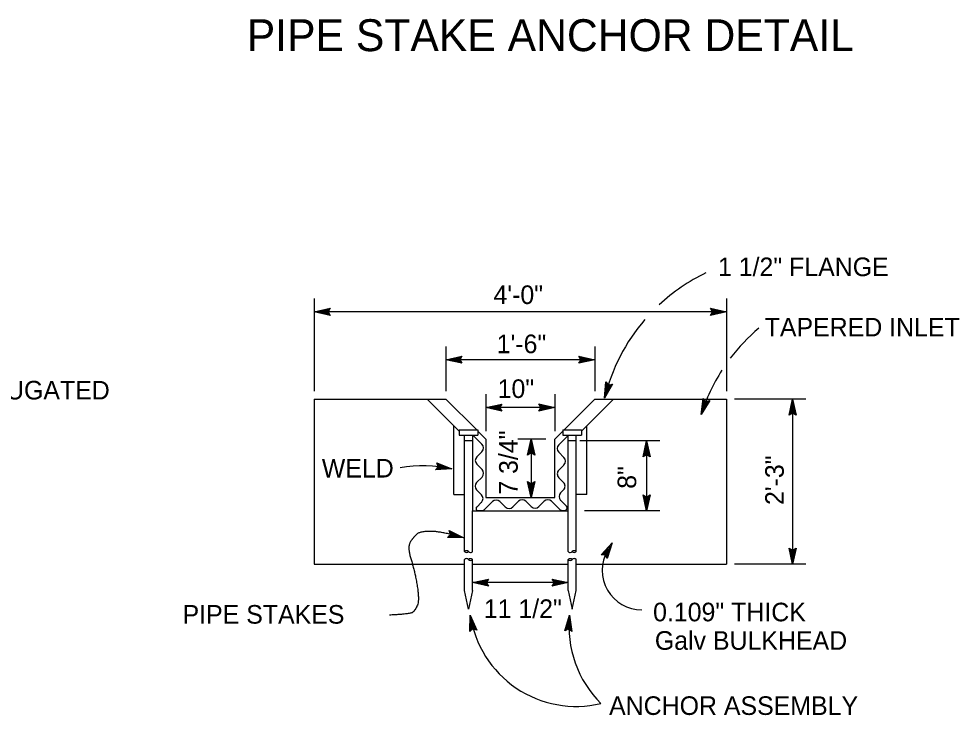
# Model space of a CAD drawing. Extents: x -894 to 866, y -472 to 714.
# Drawn here: x 112.9 to 466.5, y 49.5 to 311.5 of the extents above; entities that cross this region are included whole.
import ezdxf

# ---------------------------------------------------------------- set-up
doc = ezdxf.new("R2010")
doc.units = 0
for name, color, linetype in [('56 Stage 3 Anno', 7, 'Continuous'), ('57 Undefined', 7, 'Continuous'), ('60 Nongeo Data', 7, 'Continuous')]:
    doc.layers.add(name, color=color, linetype=linetype)

msp = doc.modelspace()

# ---------------------------------------------------------------- linework, layer by layer
at = {"layer": '56 Stage 3 Anno'}
for p, q in [((223.99, 206.28), (223.99, 171.41)), ((378.99, 206.28), (378.99, 171.41)), ((223.99, 201.28), (229.99, 202.61)), ((225.38, 201.28), (229.76, 202.25)), ((226.75, 201.28), (229.58, 201.9)), ((228.13, 201.28), (229.34, 201.54)), ((229.99, 202.61), (229.19, 201.28)), ((229.99, 202.61), (229.99, 202.61)), ((373.79, 201.28), (372.99, 202.62)), ((372.99, 202.62), (372.99, 202.62)), ((372.99, 202.62), (378.99, 201.28)), ((373.21, 202.26), (377.61, 201.28)), ((373.44, 201.9), (376.23, 201.28)), ((373.62, 201.56), (374.85, 201.28)), ((378.99, 201.28), (223.99, 201.28)), ((229.99, 199.94), (223.99, 201.28)), ((223.99, 201.28), (223.99, 201.28)), ((229.77, 200.29), (225.37, 201.28)), ((229.54, 200.65), (226.75, 201.28)), ((229.36, 201), (228.13, 201.28)), ((229.19, 201.28), (229.99, 199.94)), ((229.99, 199.94), (229.99, 199.94)), ((378.99, 201.28), (372.99, 199.95)), ((372.99, 199.95), (373.79, 201.28)), ((372.99, 199.95), (372.99, 199.95)), ((377.6, 201.28), (373.22, 200.31)), ((376.23, 201.28), (373.4, 200.66)), ((374.85, 201.28), (373.64, 201.01)), ((378.99, 201.28), (378.99, 201.28)), ((273.49, 188.28), (273.49, 171.41)), ((329.49, 188.28), (329.49, 171.41)), ((273.49, 183.28), (279.49, 184.61)), ((274.88, 183.28), (279.25, 184.25)), ((276.25, 183.28), (279.08, 183.9)), ((279.49, 184.61), (278.69, 183.28)), ((279.49, 184.61), (279.49, 184.61)), ((324.29, 183.28), (323.49, 184.62)), ((323.49, 184.62), (323.49, 184.62)), ((323.49, 184.62), (329.49, 183.28)), ((323.71, 184.26), (328.11, 183.28)), ((323.94, 183.9), (326.73, 183.28)), ((329.49, 183.28), (273.49, 183.28)), ((279.49, 181.94), (273.49, 183.28)), ((273.49, 183.28), (273.49, 183.28)), ((279.27, 182.29), (274.87, 183.28)), ((279.04, 182.65), (276.25, 183.28)), ((277.63, 183.28), (278.84, 183.54)), ((278.86, 183), (277.63, 183.28)), ((278.69, 183.28), (279.49, 181.94)), ((279.49, 181.94), (279.49, 181.94)), ((329.49, 183.28), (323.49, 181.95)), ((323.49, 181.95), (324.29, 183.28)), ((323.49, 181.95), (323.49, 181.95)), ((328.1, 183.28), (323.72, 182.31)), ((326.73, 183.28), (323.9, 182.66)), ((324.12, 183.56), (325.35, 183.28)), ((325.35, 183.28), (324.14, 183.01)), ((329.49, 183.28), (329.49, 183.28)), ((333.13, 168.77), (333.56, 174.9)), ((336.12, 174.14), (333.13, 168.77)), ((333.52, 170.1), (333.84, 174.57)), ((335.72, 174.03), (333.52, 170.09)), ((333.56, 174.9), (333.56, 174.9)), ((333.56, 174.9), (334.61, 173.75)), ((333.92, 171.41), (334.12, 174.3)), ((335.31, 173.91), (333.92, 171.41)), ((334.31, 172.74), (334.4, 173.97)), ((334.93, 173.84), (334.31, 172.74)), ((334.61, 173.75), (336.12, 174.14)), ((336.12, 174.14), (336.12, 174.14)), ((288.49, 170.28), (288.49, 156.41)), ((314.49, 170.28), (314.49, 156.41)), ((288.49, 165.28), (294.49, 166.61)), ((289.88, 165.28), (294.25, 166.25)), ((294.49, 166.61), (293.69, 165.28)), ((294.49, 166.61), (294.49, 166.61)), ((309.29, 165.28), (308.49, 166.62)), ((308.49, 166.62), (308.49, 166.62)), ((308.49, 166.62), (314.49, 165.28)), ((308.71, 166.26), (313.11, 165.28)), ((333.13, 168.77), (333.13, 168.77)), ((369.5, 162.62), (370.16, 168.73)), ((372.69, 167.88), (369.5, 162.62)), ((369.94, 163.94), (370.42, 168.4)), ((372.28, 167.79), (369.94, 163.93)), ((370.16, 168.73), (370.16, 168.73)), ((370.16, 168.73), (371.16, 167.55)), ((370.38, 165.24), (370.7, 168.12)), ((371.87, 167.68), (370.38, 165.24)), ((370.83, 166.55), (370.96, 167.78)), ((371.48, 167.62), (370.83, 166.55)), ((371.16, 167.55), (372.69, 167.88)), ((372.69, 167.88), (372.69, 167.88)), ((408.83, 168.41), (381.99, 168.41)), ((402.49, 162.41), (403.83, 168.41)), ((402.84, 162.63), (403.83, 167.03)), ((403.83, 168.41), (403.83, 106.41)), ((403.83, 168.41), (403.83, 168.41)), ((403.83, 168.41), (405.16, 162.41)), ((403.83, 167.02), (404.8, 162.65)), ((314.49, 165.28), (288.49, 165.28)), ((294.49, 163.94), (288.49, 165.28)), ((288.49, 165.28), (288.49, 165.28)), ((294.27, 164.3), (289.87, 165.28)), ((291.25, 165.28), (294.08, 165.9)), ((294.04, 164.65), (291.25, 165.28)), ((292.63, 165.28), (293.84, 165.54)), ((293.86, 165), (292.63, 165.28)), ((293.69, 165.28), (294.49, 163.94)), ((294.49, 163.94), (294.49, 163.94)), ((314.49, 165.28), (308.49, 163.95)), ((308.49, 163.95), (309.29, 165.28)), ((308.49, 163.95), (308.49, 163.95)), ((313.1, 165.28), (308.72, 164.31)), ((311.73, 165.28), (308.9, 164.66)), ((308.94, 165.9), (311.73, 165.28)), ((309.12, 165.56), (310.35, 165.28)), ((310.35, 165.28), (309.14, 165.01)), ((314.49, 165.28), (314.49, 165.28)), ((403.83, 163.21), (402.49, 162.41)), ((403.2, 162.87), (403.83, 165.65)), ((403.55, 163.04), (403.83, 164.27)), ((403.83, 165.65), (404.45, 162.83)), ((403.83, 164.27), (404.09, 163.06)), ((405.16, 162.41), (403.83, 163.21)), ((369.5, 162.62), (369.5, 162.62)), ((402.49, 162.41), (402.49, 162.41)), ((405.16, 162.41), (405.16, 162.41)), ((311.05, 153.41), (300.56, 153.41)), ((304.22, 147.41), (305.56, 153.41)), ((304.58, 147.63), (305.56, 152.03)), ((305.56, 153.41), (305.56, 131.41)), ((305.56, 153.41), (305.56, 153.41)), ((305.56, 153.41), (306.89, 147.41)), ((353.94, 152.71), (323.84, 152.71)), ((347.6, 146.71), (348.94, 152.71)), ((348.94, 152.71), (348.94, 126.41)), ((348.94, 152.71), (348.94, 152.71)), ((348.94, 152.71), (350.27, 146.71)), ((304.94, 147.87), (305.56, 150.65)), ((305.29, 148.04), (305.56, 149.27)), ((305.56, 150.65), (306.19, 147.83)), ((305.56, 149.27), (305.83, 148.06)), ((305.57, 152.02), (306.53, 147.65)), ((347.95, 146.92), (348.93, 151.33)), ((348.31, 147.16), (348.93, 149.94)), ((348.66, 147.33), (348.93, 148.56)), ((348.93, 149.94), (349.56, 147.12)), ((348.93, 148.56), (349.2, 147.35)), ((348.94, 151.32), (349.91, 146.94)), ((305.56, 148.21), (304.22, 147.41)), ((304.22, 147.41), (304.22, 147.41)), ((306.89, 147.41), (305.56, 148.21)), ((306.89, 147.41), (306.89, 147.41)), ((348.94, 147.51), (347.6, 146.71)), ((347.6, 146.71), (347.6, 146.71)), ((350.27, 146.71), (348.94, 147.51)), ((350.27, 146.71), (350.27, 146.71)), ((269.63, 141.83), (270.62, 143.02)), ((275.76, 142.21), (269.63, 141.83)), ((269.63, 141.83), (269.63, 141.83)), ((274.39, 142.42), (269.91, 142.15)), ((270.62, 143.02), (270.04, 144.47)), ((270.04, 144.47), (270.04, 144.47)), ((270.04, 144.47), (275.76, 142.21)), ((273.03, 142.64), (270.14, 142.47)), ((270.2, 144.08), (274.4, 142.42)), ((270.38, 143.69), (273.03, 142.64)), ((271.67, 142.86), (270.43, 142.78)), ((270.5, 143.32), (271.67, 142.86)), ((275.76, 142.21), (275.76, 142.21)), ((305.56, 131.41), (304.23, 137.41)), ((304.23, 137.41), (304.23, 137.41)), ((304.23, 137.41), (305.56, 136.61)), ((305.56, 132.81), (304.59, 137.18)), ((305.57, 134.18), (304.94, 137)), ((305.57, 135.56), (305.3, 136.77)), ((305.56, 136.61), (306.9, 137.41)), ((306.9, 137.41), (305.56, 131.41)), ((306.55, 137.2), (305.56, 132.79)), ((306.19, 136.96), (305.57, 134.18)), ((305.84, 136.79), (305.57, 135.56)), ((306.9, 137.41), (306.9, 137.41)), ((305.56, 131.41), (305.56, 131.41)), ((348.94, 126.41), (347.6, 132.41)), ((347.6, 132.41), (348.94, 131.61)), ((347.61, 132.41), (347.61, 132.41)), ((348.93, 127.81), (347.96, 132.18)), ((348.94, 129.18), (348.31, 132)), ((348.94, 130.56), (348.67, 131.77)), ((348.94, 131.61), (350.27, 132.41)), ((350.27, 132.41), (348.94, 126.41)), ((349.92, 132.2), (348.94, 127.79)), ((349.56, 131.96), (348.94, 129.18)), ((349.21, 131.79), (348.94, 130.56)), ((350.27, 132.41), (350.27, 132.41)), ((353.94, 126.41), (325.66, 126.41)), ((348.94, 126.41), (348.94, 126.41)), ((274.08, 116.41), (275.18, 117.51)), ((278.87, 116.57), (274.4, 116.7)), ((277.54, 116.91), (274.65, 116.99)), ((275.18, 117.51), (274.73, 119)), ((274.73, 119), (274.73, 119)), ((274.73, 119), (280.22, 116.24)), ((274.85, 118.6), (278.88, 116.57)), ((276.2, 117.25), (274.97, 117.29)), ((274.99, 118.2), (277.54, 116.91)), ((275.08, 117.82), (276.2, 117.25)), ((280.22, 116.24), (274.08, 116.41)), ((274.08, 116.41), (274.08, 116.41)), ((280.22, 116.24), (280.22, 116.24)), ((331.84, 109.87), (336, 114.39)), ((332.25, 109.88), (335.31, 113.2)), ((335.31, 113.18), (333.95, 108.91)), ((336, 114.39), (334.15, 108.53)), ((336, 114.39), (336, 114.39)), ((333.4, 109.89), (331.84, 109.87)), ((331.84, 109.87), (331.84, 109.87)), ((332.68, 109.9), (334.62, 112)), ((333.07, 109.88), (333.92, 110.81)), ((334.15, 108.53), (333.4, 109.89)), ((333.92, 110.81), (333.55, 109.62)), ((334.62, 112), (333.74, 109.24)), ((403.83, 106.41), (402.5, 112.41)), ((402.5, 112.41), (402.5, 112.41)), ((402.5, 112.41), (403.83, 111.61)), ((403.83, 107.81), (402.86, 112.18)), ((403.83, 109.18), (403.2, 112)), ((403.83, 110.56), (403.56, 111.77)), ((403.83, 111.61), (405.17, 112.41)), ((405.17, 112.41), (403.83, 106.41)), ((404.81, 112.2), (403.83, 107.79)), ((404.45, 111.96), (403.83, 109.18)), ((404.11, 111.79), (403.83, 110.56)), ((405.17, 112.41), (405.17, 112.41)), ((334.15, 108.53), (334.15, 108.53)), ((408.83, 106.41), (381.99, 106.41)), ((403.83, 106.41), (403.83, 106.41)), ((283.49, 99.43), (289.49, 100.76)), ((319.49, 99.43), (283.49, 99.43)), ((289.49, 98.09), (283.49, 99.43)), ((283.49, 99.43), (283.49, 99.43)), ((289.27, 98.44), (284.87, 99.43)), ((284.88, 99.43), (289.25, 100.4)), ((286.25, 99.42), (289.08, 100.05)), ((289.04, 98.8), (286.25, 99.42)), ((287.63, 99.42), (288.84, 99.69)), ((288.86, 99.15), (287.63, 99.42)), ((289.49, 100.76), (288.69, 99.43)), ((288.69, 99.43), (289.49, 98.09)), ((289.49, 100.76), (289.49, 100.76)), ((314.29, 99.43), (313.49, 100.77)), ((313.49, 100.77), (313.49, 100.77)), ((313.49, 100.77), (319.49, 99.43)), ((319.49, 99.43), (313.49, 98.1)), ((313.49, 98.1), (314.29, 99.43)), ((313.71, 100.41), (318.11, 99.43)), ((318.1, 99.42), (313.72, 98.46)), ((316.73, 99.43), (313.9, 98.8)), ((313.94, 100.05), (316.73, 99.43)), ((314.12, 99.7), (315.35, 99.43)), ((315.35, 99.43), (314.14, 99.16)), ((319.49, 99.43), (319.49, 99.43)), ((289.49, 98.09), (289.49, 98.09)), ((313.49, 98.1), (313.49, 98.1)), ((282.49, 81.05), (282.67, 87.19)), ((282.67, 87.19), (282.67, 87.19)), ((282.67, 87.19), (285.11, 81.55)), ((282.8, 81.33), (282.93, 85.84)), ((282.94, 85.83), (284.71, 81.71)), ((318.2, 81.27), (320.01, 87.15)), ((318.57, 81.46), (319.9, 85.77)), ((319.9, 85.76), (320.53, 81.33)), ((320.01, 87.15), (320.01, 87.15)), ((320.01, 87.15), (320.87, 81.06)), ((283.65, 82.08), (282.49, 81.05)), ((283.11, 81.62), (283.19, 84.48)), ((283.19, 84.48), (284.34, 81.82)), ((283.41, 81.86), (283.45, 83.12)), ((283.45, 83.12), (283.94, 81.98)), ((285.11, 81.55), (283.65, 82.08)), ((285.11, 81.55), (285.11, 81.55)), ((319.6, 81.97), (318.2, 81.27)), ((318.95, 81.67), (319.79, 84.4)), ((319.31, 81.81), (319.68, 83.02)), ((320.87, 81.07), (319.6, 81.97)), ((319.68, 83.02), (319.85, 81.79)), ((319.79, 84.4), (320.19, 81.53)), ((282.49, 81.05), (282.49, 81.05)), ((318.2, 81.27), (318.2, 81.27)), ((320.87, 81.07), (320.87, 81.07))]:
    msp.add_line(p, q, dxfattribs=at)
for centre, radius, start, end in [((401.86, 152.19), 70.71, 115.6434, 133.0087), ((401.86, 152.19), 70.71, 139.1883, 166.4448), ((435.07, 142.37), 68.63, 129.7842, 142.8291), ((435.07, 142.37), 68.63, 147.3751, 162.8357), ((264.99, 89.92), 53.39, 78.3571, 99.4177), ((347.07, 104.08), 14.87, 149.9158, 270.3756), ((322.49, 93.09), 40.25, 188.4298, 283.3687), ((360.42, 82.79), 40.65, 173.8417, 225.2355)]:
    msp.add_arc(centre, radius, start, end, dxfattribs=at)
msp.add_open_spline([(280.22, 116.24), (272.11, 118.62), (263.98, 118.75), (261.49, 116.78), (258.87, 112.85), (261.88, 103.41), (263.59, 92.53), (261.75, 88.73), (259.92, 87.55), (252.3, 87.2)], degree=2, dxfattribs=at)
at = {"layer": '60 Nongeo Data'}
for p, q in [((223.99, 168.41), (273.49, 168.41)), ((223.99, 168.41), (223.99, 106.41)), ((278.45, 156.39), (266.42, 168.41)), ((285.07, 156.84), (273.49, 168.41)), ((317.91, 156.84), (329.49, 168.41)), ((324.49, 156.34), (336.56, 168.41)), ((329.49, 168.41), (378.99, 168.41)), ((378.99, 168.41), (378.99, 106.41)), ((276.49, 132.62), (276.49, 158.34)), ((278.49, 156.84), (285.49, 156.84)), ((278.49, 156.84), (278.49, 154.84)), ((285.49, 156.84), (285.49, 154.84)), ((288.49, 153.41), (285.49, 156.41)), ((314.49, 153.41), (317.49, 156.41)), ((317.49, 156.84), (324.49, 156.84)), ((317.49, 156.84), (317.49, 154.84)), ((324.49, 156.84), (324.49, 154.84)), ((326.49, 132.62), (326.49, 158.34)), ((278.49, 154.84), (285.49, 154.84)), ((280.49, 111.1), (280.49, 154.84)), ((280.49, 152.84), (283.49, 152.84)), ((287.04, 151.49), (283.77, 154.76)), ((315.94, 151.27), (319.22, 154.55)), ((317.49, 154.84), (324.49, 154.84)), ((319.49, 152.84), (322.49, 152.84)), ((322.49, 111.1), (322.49, 154.84)), ((285.13, 146.75), (287.04, 148.66)), ((288.3, 149.51), (288.3, 149.51)), ((317.88, 146.49), (315.94, 148.44)), ((287.08, 141.98), (285.13, 143.92)), ((315.94, 141.72), (317.88, 143.66)), ((285.04, 137.11), (287.08, 139.15)), ((317.72, 137.11), (315.94, 138.89)), ((276.49, 132.62), (280.49, 132.62)), ((286.87, 132.45), (285.04, 134.28)), ((316.61, 133.18), (317.72, 134.28)), ((326.49, 132.62), (322.49, 132.62)), ((285.09, 127.84), (286.87, 129.62)), ((287.93, 126.85), (290.97, 129.9)), ((295.81, 127.9), (293.8, 129.9)), ((298.63, 127.9), (300.75, 130.01)), ((305.58, 128.01), (303.58, 130.01)), ((308.41, 128.01), (310.41, 130.01)), ((316.43, 126.82), (313.24, 130.01)), ((318.88, 128.16), (316.61, 130.43)), ((283.49, 111.06), (283.49, 126.41)), ((319.49, 111.06), (319.49, 126.41)), ((223.99, 106.41), (280.49, 106.41)), ((280.49, 96.41), (280.49, 108.08)), ((283.49, 96.41), (283.49, 108.06)), ((283.49, 106.41), (319.49, 106.41)), ((319.49, 96.41), (319.49, 108.06)), ((322.49, 96.41), (322.49, 108.08)), ((322.49, 106.41), (378.99, 106.41)), ((281.99, 89.41), (280.49, 96.41)), ((283.49, 96.41), (281.99, 89.41)), ((319.49, 96.41), (320.99, 89.41)), ((320.99, 89.41), (322.49, 96.41))]:
    msp.add_line(p, q, dxfattribs=at)
for points in [[(283.49, 154.84), (283.49, 126.41), (319.49, 126.41), (319.49, 154.84)], [(288.49, 153.41), (288.49, 131.41), (314.49, 131.41), (314.49, 153.41)]]:
    msp.add_lwpolyline(points, dxfattribs=at)
for centre, radius, start, end in [((285.63, 150.08), 2, 315, 45), ((317.35, 149.85), 2, 135, 225), ((286.54, 145.34), 2, 135, 225), ((316.47, 145.08), 2, 315, 45), ((285.66, 140.56), 2, 315, 45), ((317.35, 140.3), 2, 135, 225.0006), ((286.45, 135.7), 2, 135, 225), ((316.3, 135.7), 2, 315, 45.0009), ((285.46, 131.03), 2, 315, 45), ((318.03, 131.76), 2, 135, 225), ((285.58, 127.28), 0.745, 125.7142, 235.3863), ((292.39, 128.49), 2, 45, 135), ((297.22, 129.31), 2, 225, 315), ((302.16, 128.6), 2, 45, 135), ((307, 129.42), 2, 225, 315), ((311.83, 128.6), 2, 45, 135), ((318.13, 127.54), 0.977, 310.8355, 39.5488), ((286.29, 130.42), 3.93, 253.25, 294.5066), ((317.62, 129.33), 2.78, 244.7301, 294.3324), ((281.24, 110.36), 1.04, 43.9012, 91.5525), ((281.24, 111.94), 1.14, 268.5751, 311.2276), ((282.74, 111.7), 0.974, 219.6146, 268.1224), ((320.24, 111.7), 0.974, 271.8776, 320.3854), ((321.74, 110.36), 1.04, 88.4475, 136.0988), ((321.74, 111.94), 1.14, 228.7724, 271.4249), ((281.24, 107.46), 0.974, 39.6146, 88.1224), ((282.74, 107.23), 1.14, 88.5751, 131.2276), ((282.74, 108.8), 1.04, 223.9012, 271.5525), ((320.24, 107.23), 1.14, 48.7724, 91.4249), ((320.24, 108.8), 1.04, 268.4475, 316.0988), ((321.74, 107.46), 0.974, 91.8776, 140.3854)]:
    msp.add_arc(centre, radius, start, end, dxfattribs=at)
for centre, major_axis, ratio, start_param, end_param in [((281.21, 111.1), (-0.723, 0), 0.415208, 4.712389, 7.853982), ((282.71, 111.06), (0.768, 0), 0.429377, 4.712389, 6.350103), ((320.27, 111.06), (0.768, 0), 0.429377, 3.074675, 4.712389), ((321.77, 111.1), (-0.723, 0), 0.415208, 1.570796, 4.712389), ((281.27, 108.1), (-0.768, 0), 0.429377, 4.712389, 6.350103), ((282.77, 108.06), (0.723, 0), 0.415208, 4.712389, 7.853982), ((320.21, 108.06), (0.723, 0), 0.415208, 1.570796, 4.712389), ((321.71, 108.1), (-0.768, 0), 0.429377, 3.074675, 4.712389)]:
    msp.add_ellipse(centre, major_axis=major_axis, ratio=ratio, start_param=start_param, end_param=end_param, dxfattribs=at)

# ---------------------------------------------------------------- texts
at = {"layer": '57 Undefined'}
for s, height, p in [('PIPE STAKE ANCHOR DETAIL', 12, (198.61, 299.37)), ('1 1/2" FLANGE', 7, (375.79, 214.72)), ('4\'-0"', 7, (291.38, 204.23)), ('TAPERED INLET', 7, (393.35, 192.03)), ('1\'-6"', 7, (292.59, 185.74)), ('DOWNDRAIN FLUME-CORRUGATED', 7, (-15.66, 168.32)), ('10"', 7, (292.94, 168.88)), ('WELD', 7, (226.84, 138.96)), ('11 1/2"', 7, (287.74, 86.1)), ('0.109" THICK', 7, (351.39, 84.85)), ('PIPE STAKES', 7, (174.48, 83.97)), ('Galv BULKHEAD', 7, (352.05, 74.14)), ('ANCHOR ASSEMBLY', 7, (334.85, 49.63))]:
    msp.add_text(s, height=height, dxfattribs=at).set_placement(p)
for s, p in [('7 3/4"', (300.49, 132.5)), ('2\'-3"', (400.54, 128.61)), ('8"', (345.04, 134.71))]:
    msp.add_text(s, height=7, rotation=90, dxfattribs=at).set_placement(p)

doc.saveas('drawing.dxf')
